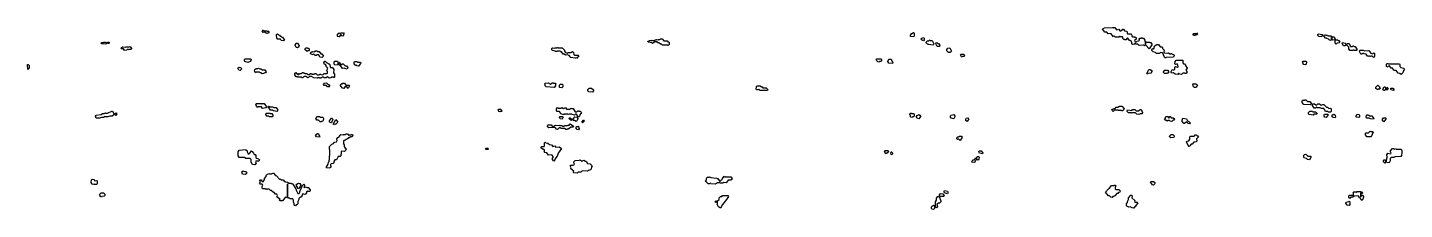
# Model space of a CAD drawing. Header units: millimetres. Extents: x 0 to 8737, y 0 to 572.
# Drawn here: x 4478 to 8737, y 0 to 564 of the extents above; entities that cross this region are included whole.
import ezdxf

# ---------------------------------------------------------------- set-up
doc = ezdxf.new("R2010")
doc.units = ezdxf.units.MM
doc.layers.add('K', color=7, linetype='Continuous')

msp = doc.modelspace()

# ---------------------------------------------------------------- linework, layer by layer
at = {"layer": 'K'}
for points in [[(5210.1, 550), (5206.3, 548.6), (5203.8, 553.7), (5205.3, 555.9), (5207.3, 555.9), (5208.2, 554.5), (5217.7, 554.5), (5218.6, 553.1), (5223.3, 553.1), (5224.8, 550.8), (5222.4, 547.2), (5219.6, 547.2), (5218.6, 545.7), (5215.2, 546.4), (5210.1, 550)], [(7912.2, 512.9), (7905.8, 512.9), (7903.7, 515.7), (7900.6, 512.9), (7895.2, 511.4), (7893.5, 513.6), (7893.5, 517.9), (7891.4, 522.2), (7889.9, 524.3), (7886.7, 522.8), (7880.4, 532.8), (7875.1, 525.7), (7871.8, 525.7), (7870.8, 527.2), (7868.6, 527.2), (7865.9, 530.8), (7865.9, 533.6), (7864.4, 535.7), (7855.9, 535.7), (7854.9, 537.1), (7852.8, 534.3), (7843.2, 534.3), (7837.9, 537.1), (7836.8, 535.7), (7828.3, 545.7), (7819.8, 544.3), (7815.6, 550), (7810.2, 550), (7807, 554.3), (7803.9, 555.7), (7802.2, 559.4), (7803.9, 561.6), (7807.1, 561.6), (7808.1, 563.1), (7833.7, 564.5), (7835.8, 563.1), (7836.8, 564.5), (7841.1, 564.5), (7845.4, 557.4), (7852.8, 558.8), (7856, 554.5), (7859.1, 554.5), (7865.5, 558.8), (7867.7, 558.8), (7870.9, 554.5), (7877.2, 553.1), (7878.9, 550.9), (7878.9, 546.6), (7880.4, 544.5), (7891, 544.5), (7893.7, 540.9), (7893.7, 538), (7895.3, 535.9), (7901.7, 535.9), (7902.7, 534.5), (7904.8, 534.5), (7906.5, 532.3), (7906.5, 527.9), (7901.2, 523.7), (7903.8, 520.2), (7907.9, 520.2), (7909, 521.6), (7915.4, 523.1), (7916.9, 525.1), (7915.8, 528), (7918.5, 531.6), (7922.8, 531.6), (7925, 533.1), (7926.1, 531.6), (7929.3, 531.6), (7933, 525.1), (7933, 522.3), (7934.1, 520.9), (7934.1, 509.4), (7932.4, 507.1), (7929.2, 510), (7916.4, 508.6), (7912.2, 512.9)], [(4705.8, 515.1), (4707.7, 517.4), (4712.6, 517.4), (4713.8, 518.8), (4718.8, 518.8), (4721.9, 515.1), (4720, 512.9), (4707.1, 513.6), (4705.8, 515.1)], [(4724, 516.5), (4726, 518.8), (4729.7, 518.8), (4731.6, 516.5), (4729.7, 514.3), (4725.3, 515), (4724, 516.5)], [(5250.5, 528.6), (5249.1, 530.8), (5248.1, 542.3), (5250.6, 544.5), (5253.5, 541.6), (5257.3, 540.2), (5259.1, 537.4), (5261, 537.4), (5263.8, 534.5), (5266.7, 534.5), (5271.9, 525.1), (5270.4, 522.9), (5262.3, 523.6), (5260, 528.6), (5250.5, 528.6)], [(5309.9, 515.9), (5312.9, 515.9), (5318.1, 508), (5316.7, 504.3), (5312.8, 501.4), (5308, 502.9), (5305.6, 509.4), (5308, 514.5), (5309.9, 515.9)], [(5436.6, 543.7), (5441, 547.4), (5445.7, 545.9), (5446.6, 547.4), (5455.2, 547.4), (5456.7, 545.1), (5454.8, 542.2), (5454.8, 539.4), (5453.3, 537.1), (5449.4, 538.6), (5447.5, 541.4), (5445.8, 541.4), (5442, 535.7), (5437.6, 536.4), (5436.6, 537.9), (5436.6, 543.7)], [(6441.9, 510), (6438.4, 512.9), (6435, 512.9), (6430.4, 517.2), (6427, 517.2), (6424.7, 520), (6417.9, 520), (6411, 514.3), (6408.7, 517.2), (6397.2, 518.6), (6396.6, 522.3), (6400.6, 523.1), (6401.8, 524.5), (6408.7, 524.5), (6409.9, 526), (6411, 524.5), (6416.7, 524.5), (6417.8, 525.9), (6422.4, 525.9), (6423.6, 527.4), (6428.1, 525.9), (6429.3, 527.4), (6433.8, 527.4), (6435, 528.8), (6440.8, 528.8), (6445.4, 523.1), (6455.7, 523.1), (6458, 520.2), (6460.3, 520.2), (6462.1, 518), (6462.1, 512.2), (6459.1, 508.5), (6457.9, 510), (6441.9, 510)], [(7209.3, 536.4), (7208.3, 537.9), (7208.3, 540.9), (7212.7, 545.9), (7217.6, 548.8), (7220.1, 546.6), (7220.1, 537.9), (7218.6, 535.7), (7209.3, 536.4)], [(7242.2, 529.4), (7243.7, 531.6), (7249.6, 533.1), (7251.1, 530.9), (7251.1, 526.5), (7248.6, 522.8), (7243.2, 526.5), (7242.2, 529.4)], [(7261.1, 512.9), (7257.6, 516.5), (7257.6, 519.4), (7261.1, 523.1), (7265, 523.1), (7268.9, 526), (7269.9, 524.5), (7275.7, 524.5), (7281.1, 513.7), (7278.6, 510), (7264, 511.4), (7263, 512.9), (7261.1, 512.9)], [(7288.2, 517.5), (7289.2, 516), (7290.1, 517.4), (7293.1, 514.5), (7295, 514.5), (7299.5, 509.4), (7298, 505.7), (7291.5, 505), (7286.7, 513.7), (7288.2, 517.5)], [(7939.9, 518.8), (7948.4, 518.8), (7949.4, 517.4), (7951.6, 517.4), (7955.3, 512.3), (7955.3, 510.8), (7947.3, 498.5), (7937.1, 509.4), (7937.1, 518), (7938.8, 520.3), (7939.9, 518.8)], [(7988.6, 485.7), (7982.3, 487.1), (7979.2, 484.3), (7969.5, 484.3), (7966.3, 487.2), (7958.9, 488.6), (7955.1, 493.6), (7955.1, 495.1), (7957.9, 498.8), (7960, 497.4), (7963.6, 502.3), (7962.6, 505.1), (7965.3, 508.8), (7970.6, 511.6), (7976, 511.6), (7981.3, 504.5), (7986.6, 504.5), (7988.2, 502.3), (7988.2, 499.4), (7993.6, 493.7), (7992.5, 488), (7994, 485.9), (8004.6, 484.5), (8006.7, 485.9), (8011, 483.1), (8014.1, 483.1), (8015.2, 484.5), (8018.5, 481.6), (8022.7, 480.2), (8024.4, 478), (8021.7, 472.9), (7999.3, 471.4), (7998.3, 470), (7995.5, 470.7), (7991.2, 479.4), (7991.2, 482.2), (7988.6, 485.7)], [(8082.5, 542.3), (8085.2, 545.9), (8092.7, 545.9), (8093.8, 547.4), (8096.6, 543.7), (8094.9, 541.4), (8091.7, 541.4), (8090.7, 540), (8083.6, 539.3), (8082.5, 542.3)], [(8467.6, 540.8), (8469.2, 544.5), (8482.2, 543.1), (8483.9, 540.8), (8482.2, 537.2), (8480.1, 537.2), (8479, 535.7), (8471.9, 536.4), (8467.6, 540.8)], [(8495, 531.4), (8492.8, 531.4), (8487.9, 536.5), (8487.9, 539.4), (8489.6, 541.6), (8491.8, 541.6), (8492.9, 540.2), (8498.3, 540.2), (8499.3, 538.8), (8509, 538.8), (8510.6, 535.1), (8509.6, 533.6), (8509.6, 526.5), (8507.9, 524.3), (8503.5, 525.7), (8501.4, 528.6), (8496, 530), (8495, 531.4)], [(8512.6, 533.6), (8511.5, 535.1), (8513.2, 537.4), (8514.3, 535.9), (8518.6, 535.9), (8520.3, 533.7), (8520.3, 530.9), (8522.4, 528), (8520.8, 525.7), (8513.7, 525), (8512.6, 526.5), (8512.6, 533.6)], [(8531.5, 524.5), (8533.6, 524.5), (8536.3, 519.4), (8534.7, 517.2), (8528.2, 515.7), (8525, 512.8), (8522.2, 516.5), (8522.2, 523.7), (8523.9, 525.9), (8530.4, 525.9), (8531.5, 524.5)], [(8551.8, 507.1), (8547.9, 507.9), (8543.6, 515.1), (8545.3, 517.4), (8552.9, 515.9), (8556.7, 512.3), (8551.8, 507.1)], [(8570, 505.9), (8576.3, 505.9), (8577.4, 507.4), (8579.6, 507.4), (8580.7, 505.9), (8583.9, 505.9), (8589.9, 495.1), (8588.2, 492.9), (8581.7, 492.9), (8580.6, 494.3), (8577.5, 494.3), (8576.4, 492.9), (8567.2, 493.6), (8564, 497.9), (8565, 503.6), (8557.5, 510.8), (8559.2, 514.5), (8565.7, 514.5), (8570, 505.9)], [(4774.5, 498.6), (4768.5, 498.6), (4766.5, 500.8), (4772.1, 504.5), (4781.8, 503.1), (4783, 504.5), (4789.2, 504.5), (4790.4, 503.1), (4795.2, 506), (4799.6, 499.4), (4797.7, 495.7), (4790.4, 495.7), (4789.1, 494.2), (4787.9, 495.7), (4785.5, 495.7), (4784.3, 494.3), (4777.6, 493.6), (4774.5, 498.6)], [(5344, 500.2), (5347.7, 500.2), (5349.2, 498), (5349.2, 493.7), (5347.7, 491.4), (5346.7, 492.8), (5343, 490), (5335.8, 496.5), (5337.2, 500.2), (5339.2, 501.6), (5343, 501.6), (5344, 500.2)], [(5367.4, 477.2), (5361.8, 481.4), (5357.1, 480), (5356.1, 481.4), (5354.2, 481.4), (5352.8, 485.1), (5355.2, 488.8), (5358.9, 488.8), (5359.9, 490.2), (5366.5, 488.8), (5368.4, 491.6), (5373.2, 491.6), (5374.1, 490.2), (5379.8, 490.2), (5384.5, 483.1), (5388.3, 483.1), (5392.6, 475.1), (5389.2, 471.4), (5382, 472.2), (5378.7, 480), (5373.2, 480), (5370.3, 477.2), (5367.4, 477.2)], [(6171.1, 469.3), (6157.7, 471.4), (6152.6, 477.2), (6147.5, 480), (6141.2, 478.6), (6137.4, 481.4), (6134.8, 481.4), (6129.7, 488.6), (6127.2, 488.6), (6124.7, 491.4), (6115.9, 491.4), (6114.6, 490), (6110.7, 490), (6109.4, 491.4), (6101.8, 492.9), (6099.8, 495.1), (6099.8, 499.4), (6101.8, 501.6), (6108.2, 500.2), (6109.4, 501.6), (6115.8, 501.6), (6117.1, 503.1), (6118.4, 501.6), (6131.1, 501.6), (6138.1, 493.7), (6138.1, 490.9), (6141.3, 487.3), (6146.3, 484.5), (6150.1, 487.4), (6157.7, 487.4), (6162.8, 490.2), (6166.1, 486.6), (6167.3, 480.9), (6169.2, 478.8), (6180.6, 478.8), (6182.6, 476.5), (6175.5, 468.5), (6174.2, 470), (6171.1, 469.3)], [(7321.5, 496.6), (7323.9, 500.2), (7330.8, 501.7), (7335.2, 490.8), (7331.8, 487.2), (7326.4, 486.4), (7321.5, 492.2), (7321.5, 496.6)], [(7364.6, 481.6), (7373.4, 481.6), (7375.9, 478), (7373.4, 474.3), (7369.5, 474.3), (7368.5, 472.8), (7366, 473.6), (7363.1, 479.4), (7364.6, 481.6)], [(8625.6, 475.7), (8622.4, 475.7), (8618.1, 481.4), (8611.6, 482.9), (8610.6, 484.3), (8606.4, 484.3), (8604.3, 481.4), (8602, 481.4), (8598.2, 487.9), (8597.1, 492.3), (8598.8, 494.5), (8608.5, 494.5), (8613.9, 491.6), (8626.7, 493.1), (8632.1, 484.5), (8638.4, 483.1), (8641.7, 486), (8643.4, 483.7), (8643.4, 475.1), (8640.6, 471.4), (8636.3, 475.7), (8633.2, 475.7), (8632, 474.2), (8630.9, 475.7), (8628.9, 475.7), (8626.7, 474.3), (8625.6, 475.7)], [(4479.6, 450.2), (4482.7, 446.6), (4482.7, 437.9), (4478.2, 434.2), (4477.6, 449.5), (4479.6, 450.2)], [(5131.8, 441.7), (5136.6, 440.2), (5140, 436.5), (5135.7, 431.4), (5131.3, 432.2), (5128.4, 438), (5131.8, 441.7)], [(5169.2, 465.1), (5166.8, 458.6), (5161.1, 457.2), (5160.2, 455.7), (5149.7, 458.6), (5148.2, 460.8), (5148.2, 465.1), (5149.7, 467.4), (5167.7, 467.4), (5169.2, 465.1)], [(5185.5, 435.9), (5186.5, 437.4), (5190.3, 437.4), (5192.2, 438.8), (5196, 435.9), (5199.7, 435.9), (5204.4, 433.1), (5211.1, 433.1), (5215.4, 426.5), (5213.9, 424.3), (5211.1, 424.3), (5207.3, 421.4), (5203, 420.7), (5199.7, 424.3), (5195.9, 424.3), (5194.9, 425.7), (5184.7, 425.7), (5183.7, 424.2), (5180.3, 427.9), (5179.3, 432.3), (5181.7, 435.9), (5185.5, 435.9)], [(5325, 410), (5313.7, 410), (5312.8, 411.4), (5308, 411.4), (5304.7, 417.9), (5304.7, 422.3), (5307.2, 424.5), (5310, 421.6), (5311.9, 421.6), (5313.8, 418.8), (5316.5, 418.8), (5318.4, 421.6), (5325, 421.6), (5327.8, 424.5), (5330.8, 424.5), (5331.7, 423.1), (5335.5, 423.1), (5336.4, 421.6), (5341.1, 421.6), (5344.9, 418.8), (5348.6, 418.8), (5352.4, 421.6), (5356.2, 421.6), (5357.2, 420.2), (5364.6, 420.2), (5365.5, 421.6), (5369.4, 421.6), (5373.2, 417.4), (5379.7, 417.4), (5381.6, 420.2), (5383.5, 420.2), (5384.5, 418.8), (5391, 417.4), (5394.8, 421.6), (5404.2, 421.6), (5405.5, 423.7), (5405.5, 426.5), (5403.6, 432.3), (5406.5, 438), (5401.8, 443.6), (5401.8, 446.5), (5399.5, 450), (5396.6, 450), (5394.2, 453.7), (5394.2, 455.1), (5397.6, 460.2), (5398.6, 460.2), (5403.3, 454.5), (5405.2, 454.5), (5408, 451.6), (5410.9, 451.6), (5412.3, 449.4), (5413.3, 442.3), (5414.6, 440.2), (5421.3, 440.2), (5424.6, 433.7), (5423.7, 423.7), (5428.4, 418), (5427.4, 416.5), (5427.4, 410.8), (5425.9, 408.5), (5424, 410), (5419.3, 410), (5418.3, 411.4), (5415.6, 408.6), (5410.8, 407.1), (5405.2, 411.4), (5401.4, 408.6), (5393.8, 408.6), (5392.9, 410), (5389.2, 410), (5388.3, 408.6), (5384.5, 408.6), (5383.5, 407.2), (5381.6, 407.2), (5380.6, 408.6), (5374.1, 408.6), (5373.2, 407.1), (5362.7, 408.6), (5356.1, 412.9), (5349.6, 412.9), (5345.8, 408.6), (5341, 410), (5338.2, 412.9), (5334.5, 412.9), (5327.9, 408.6), (5325.9, 408.6), (5325, 410)], [(5437.8, 449.4), (5436.3, 447.1), (5427.7, 448.6), (5426.3, 450.8), (5426.3, 458), (5427.7, 460.2), (5436.3, 460.2), (5437.8, 458), (5437.8, 449.4)], [(5441.9, 457.4), (5446.7, 448.8), (5451.3, 451.6), (5454.2, 451.6), (5459.9, 445.9), (5463.7, 445.9), (5468, 439.4), (5466.5, 435.7), (5458.8, 437.2), (5457.9, 438.6), (5452.3, 437.1), (5444.7, 447.2), (5441.9, 447.2), (5440.4, 449.4), (5440.4, 455.1), (5441.9, 457.4)], [(5497.6, 458.8), (5498.5, 457.4), (5507, 457.4), (5508.5, 455.1), (5507, 451.4), (5506.1, 451.4), (5501.3, 444.3), (5495.6, 445.7), (5494.7, 447.2), (5490.9, 447.2), (5487.5, 452.2), (5487.5, 456.6), (5489, 458.8), (5497.6, 458.8)], [(7102.9, 465.1), (7104.4, 467.4), (7117.1, 467.4), (7118.6, 465.1), (7118.6, 460.8), (7117.1, 458.6), (7113.2, 458.6), (7112.2, 457.1), (7107.8, 457.9), (7104.9, 460.8), (7102.9, 465.1)], [(7142.1, 465.9), (7149, 465.9), (7154.4, 455.1), (7152.9, 452.9), (7142.1, 454.3), (7138.7, 459.4), (7142.1, 465.9)], [(7951.6, 422.9), (7943.1, 421.4), (7942, 420), (7939.2, 422.2), (7946.1, 434.5), (7950.5, 434.5), (7955.3, 430.9), (7955.3, 427.9), (7951.6, 422.9)], [(8003.6, 431.6), (8007.4, 426.5), (8004.7, 422.9), (8002.5, 422.9), (8001.5, 421.4), (7994.5, 422.2), (7991.2, 425.1), (7991.2, 426.6), (7995, 431.6), (8003.6, 431.6)], [(8018.4, 434.5), (8020.6, 433.1), (8024.7, 433.1), (8026.3, 435.1), (8026.3, 440.9), (8027.9, 443.1), (8033.3, 441.6), (8034.4, 440.3), (8036.9, 442.3), (8035.8, 447.9), (8033.2, 451.4), (8027.9, 450), (8026.3, 452.2), (8027.3, 459.4), (8030, 463.1), (8050.3, 463.1), (8052, 460.8), (8050.9, 459.4), (8050.9, 455.1), (8053.5, 451.6), (8056.7, 451.6), (8059.4, 448), (8059.4, 445.1), (8064.7, 439.4), (8064.7, 437.9), (8060.5, 432.3), (8063.6, 428), (8063.6, 425.1), (8060.9, 421.4), (8058.7, 421.4), (8057.6, 422.9), (8051.4, 422.9), (8047.1, 418.6), (8040.6, 420), (8039.6, 421.4), (8037.6, 421.4), (8035.4, 418.6), (8027.4, 419.3), (8022.6, 424.3), (8016.2, 422.9), (8014.6, 425.1), (8014.6, 428), (8018.4, 434.5)], [(8432.5, 450.8), (8430.8, 448.6), (8424.8, 449.3), (8423.7, 450.8), (8423.7, 453.6), (8421.5, 456.5), (8423.2, 460.2), (8431.9, 460.2), (8433.5, 458), (8432.5, 450.8)], [(8682.3, 441.4), (8680.7, 443.6), (8680.7, 450.9), (8682.3, 453.1), (8685.6, 453.1), (8686.7, 451.6), (8721, 451.6), (8722.6, 449.4), (8722.6, 443.7), (8725.3, 440.2), (8733.8, 438.8), (8736.6, 435.1), (8732.3, 429.4), (8731.2, 423.6), (8729.6, 421.5), (8726.3, 418.6), (8721.9, 421.4), (8716.6, 422.9), (8711.2, 431.4), (8703.7, 431.4), (8699.4, 438.6), (8695.2, 438.6), (8689.8, 445.7), (8682.3, 441.4)], [(5405.6, 380.7), (5402.3, 384.3), (5394.7, 384.3), (5393.3, 388), (5396.6, 391.6), (5402.4, 393.1), (5406.2, 388.8), (5409, 387.3), (5412.4, 382.3), (5410.9, 380), (5405.6, 380.7)], [(5465.4, 380), (5458.9, 380), (5456.1, 375.7), (5451.8, 376.4), (5445.1, 385.1), (5448.5, 390.2), (5451.3, 390.2), (5452.2, 391.6), (5458, 391.6), (5461.8, 385.9), (5472.1, 385.9), (5473.6, 383.7), (5469.3, 375.6), (5465.4, 380)], [(6078.3, 383.6), (6078.3, 387.9), (6077, 389.4), (6078.9, 391.6), (6087.9, 393.1), (6095.5, 388.8), (6100.5, 393.1), (6103.2, 393.1), (6104.4, 391.6), (6109.5, 391.6), (6111.5, 389.4), (6110.2, 387.9), (6110.2, 383.7), (6107, 378.6), (6081.5, 380), (6078.3, 383.6)], [(6122.7, 379.4), (6122.7, 385.1), (6125.9, 388.8), (6131.1, 388.8), (6133.1, 386.6), (6133.1, 380.8), (6129.8, 377.1), (6124, 377.9), (6122.7, 379.4)], [(8091.7, 390.2), (8096.6, 385.1), (8092.8, 378.6), (8086.9, 377.9), (8083.6, 380.8), (8081.5, 388), (8084.2, 391.7), (8085.3, 390.2), (8091.7, 390.2)], [(8654.6, 371.4), (8648.5, 375.1), (8648.5, 379.4), (8654.5, 386), (8659.5, 380.9), (8659.5, 378), (8661.6, 375.1), (8659.9, 372.9), (8655.7, 372.9), (8654.6, 371.4)], [(6210.3, 369.4), (6210.3, 372.3), (6214.8, 375.9), (6222.5, 375.9), (6228.3, 370.9), (6228.3, 367.9), (6225.1, 364.3), (6214.2, 365), (6210.3, 369.4)], [(6743.6, 369.3), (6739.6, 372.8), (6738.5, 371.4), (6732.7, 371.4), (6730.9, 373.7), (6732.1, 380.9), (6733.8, 383.1), (6744.2, 383.1), (6747.7, 380.2), (6750, 380.2), (6752.3, 377.4), (6762.6, 377.4), (6766.6, 373.7), (6767.8, 370.8), (6766, 368.6), (6743.6, 369.3)], [(8673.7, 380.2), (8676, 380.2), (8677.7, 378), (8677.7, 373.7), (8678.8, 372.2), (8674.9, 368.6), (8672.1, 369.3), (8669.9, 373.7), (8673.7, 380.2)], [(8684.6, 371.4), (8680.7, 370.7), (8679.6, 372.2), (8682.3, 378.9), (8686.2, 373.7), (8684.6, 371.4)], [(8704.4, 370.8), (8702.7, 368.6), (8695.2, 371.5), (8693.5, 373.7), (8695.2, 375.9), (8700.6, 375.9), (8704.4, 370.8)], [(4687.6, 289.4), (4689.5, 293.1), (4705.3, 294.5), (4709, 297.4), (4715, 297.4), (4718.7, 300.2), (4720, 298.8), (4724.8, 298.8), (4738.1, 304.5), (4740.6, 304.5), (4744.9, 298), (4744.9, 293.6), (4739.4, 290), (4732.1, 290), (4726, 287.2), (4718.7, 287.2), (4717.5, 288.6), (4712.7, 285.7), (4706.6, 285.7), (4700.5, 282.9), (4690.1, 283.6), (4687.6, 289.4)], [(4748.4, 298), (4751.5, 300.3), (4753.4, 296.5), (4750.3, 291.4), (4748.4, 293.6), (4748.4, 298)], [(5204.4, 328.8), (5209.2, 328.8), (5216.3, 318), (5214.9, 315.7), (5204.8, 313.6), (5201.5, 318.6), (5191.3, 318.6), (5190.3, 317.2), (5188.3, 317.2), (5186, 320.8), (5184, 326.6), (5185.5, 328.8), (5200.7, 328.8), (5201.6, 327.4), (5203.4, 327.4), (5204.4, 328.8)], [(5225.6, 287.9), (5223.2, 290), (5217.6, 290), (5214.2, 295.1), (5214.2, 296.6), (5215.7, 298.8), (5227.1, 298.8), (5228, 297.4), (5232.8, 297.4), (5236.1, 292.3), (5236.1, 289.4), (5234.6, 287.1), (5225.6, 287.9)], [(5248.8, 304.3), (5238.3, 305.7), (5235.5, 308.6), (5228.9, 308.6), (5221.7, 318), (5223.2, 320.2), (5225.2, 320.2), (5226.2, 318.8), (5235.6, 318.8), (5239.3, 315.9), (5246.9, 315.9), (5252.1, 308), (5248.8, 304.3)], [(5935.4, 311.6), (5940.6, 311.6), (5945.2, 306.5), (5943.2, 304.3), (5939.3, 304.3), (5938.1, 302.8), (5936.1, 303.6), (5933.5, 308), (5935.4, 311.6)], [(6169.2, 292.9), (6162.7, 294.3), (6161.5, 295.7), (6152.7, 295.7), (6150.1, 294.3), (6148.8, 295.7), (6138.7, 295.7), (6137.4, 294.3), (6133.6, 294.3), (6127.2, 297.2), (6123.4, 304.3), (6115.8, 304.3), (6112.5, 308), (6113.8, 309.4), (6113.8, 312.3), (6117.1, 316), (6119.7, 314.5), (6128.5, 314.5), (6129.8, 316), (6134.9, 313.1), (6141.2, 315.9), (6145.1, 311.6), (6151.4, 311.6), (6152.7, 310.2), (6157.7, 314.5), (6160.3, 313.1), (6165.4, 313.1), (6171.7, 303.1), (6176.7, 303.1), (6179.3, 305.9), (6181.9, 305.9), (6183.2, 304.5), (6187, 304.5), (6191.5, 300.8), (6186.4, 293.6), (6185.1, 289.3), (6183.1, 287.1), (6181.2, 287.9), (6175.4, 295.7), (6173, 295.7), (6169.2, 292.9)], [(7206.4, 295.1), (7207.9, 298.8), (7210.9, 298.8), (7211.9, 297.4), (7218.6, 297.4), (7220.1, 295.1), (7220.1, 289.4), (7218.6, 287.2), (7214.8, 287.2), (7213.8, 285.7), (7209.3, 286.4), (7208.3, 287.9), (7208.3, 292.2), (7206.4, 295.1)], [(7849.6, 317.4), (7854.9, 320.2), (7862.4, 320.2), (7869.3, 312.3), (7867.7, 308.6), (7864.5, 305.7), (7862.3, 305.7), (7861.2, 307.2), (7851.7, 307.2), (7850.6, 308.6), (7840.1, 308.6), (7835.8, 304.3), (7831.9, 307.9), (7833.6, 311.6), (7835.7, 311.6), (7836.8, 313.1), (7842.1, 313.1), (7845.3, 317.4), (7849.6, 317.4)], [(7878.7, 303.6), (7878.7, 306.6), (7880.3, 308.8), (7893.1, 307.4), (7895.2, 310.2), (7902.7, 310.2), (7907, 305.9), (7914.3, 305.9), (7918.6, 310.2), (7920.8, 310.2), (7924.5, 306.6), (7924.5, 303.7), (7926.7, 300.8), (7925, 297.2), (7918.6, 297.2), (7915.4, 294.3), (7909, 295.7), (7904.8, 300), (7892.1, 300), (7891, 298.5), (7889.9, 300), (7882.5, 300), (7878.7, 303.6)], [(8444.7, 324.3), (8425.4, 325.7), (8420.5, 332.2), (8420.5, 336.6), (8422.1, 338.8), (8428.6, 338.8), (8429.6, 340.2), (8431.9, 340.2), (8436.2, 334.5), (8443.7, 334.5), (8447.5, 329.4), (8447.5, 327.9), (8444.7, 324.3)], [(8439.8, 300.9), (8443.6, 304.5), (8452.2, 304.5), (8453.3, 303.1), (8461.9, 303.1), (8466.8, 298), (8465.1, 295.7), (8456.5, 295.7), (8454.4, 292.9), (8441.4, 294.3), (8439.8, 296.5), (8439.8, 300.9)], [(8453.2, 327.4), (8458.6, 327.4), (8462.9, 324.5), (8466, 324.5), (8468.2, 327.4), (8473.6, 327.4), (8479, 323.1), (8484.3, 325.9), (8487.6, 325.9), (8495, 317.4), (8498.3, 317.4), (8502.5, 313.1), (8507.9, 314.5), (8509.6, 312.3), (8509.6, 303.6), (8507.9, 301.4), (8501.9, 302.2), (8498.2, 304.3), (8492.8, 304.3), (8487.4, 312.9), (8480, 312.9), (8475.7, 315.7), (8467.1, 315.7), (8466, 317.2), (8464, 317.2), (8461.9, 314.3), (8457.5, 314.3), (8451.5, 325.1), (8453.2, 327.4)], [(5383, 272.2), (5377.8, 277.2), (5372.1, 277.2), (5369.7, 282.3), (5374, 288.8), (5380.7, 288.8), (5383.5, 285.9), (5391.1, 285.9), (5393.5, 282.3), (5393.5, 279.4), (5390.2, 272.9), (5387.3, 272.9), (5386.4, 271.4), (5383, 272.2)], [(5418.9, 272.2), (5416.5, 268.6), (5413.6, 270), (5412.1, 272.2), (5412.1, 275.1), (5417.4, 283.1), (5420.3, 283.1), (5421.8, 279.4), (5418.9, 272.2)], [(5437.8, 270.8), (5431.6, 264.3), (5427.8, 264.3), (5426.9, 262.8), (5423.4, 265.1), (5431.5, 278.9), (5437.8, 270.8)], [(6087.8, 263.1), (6096.8, 263.1), (6100.6, 258.8), (6105.6, 258.8), (6110.7, 261.6), (6122.1, 260.2), (6124.7, 261.7), (6126, 260.2), (6131.1, 260.2), (6132.4, 258.8), (6137.4, 258.8), (6138.6, 260.2), (6147.5, 260.2), (6148.8, 261.7), (6151.4, 260.2), (6156.4, 266), (6166.1, 258), (6164.1, 255.7), (6157.8, 255.7), (6151.4, 250), (6148.9, 250), (6147.6, 248.6), (6142.5, 248.6), (6138.6, 251.4), (6127.2, 251.4), (6125.9, 252.9), (6122.2, 252.9), (6117.1, 248.6), (6113.9, 249.3), (6110.7, 252.9), (6101.8, 254.3), (6100.6, 255.7), (6099.4, 254.3), (6090.4, 252.9), (6084.6, 259.4), (6087.8, 263.1)], [(6134.3, 286.6), (6131.1, 280), (6125.3, 280.7), (6122.7, 285.1), (6124.6, 288.8), (6132.4, 288.8), (6134.3, 286.6)], [(6159, 275.7), (6151.9, 282.2), (6153.9, 284.5), (6156.5, 284.5), (6159.7, 280.9), (6161, 277.9), (6159, 275.7)], [(6180.1, 282.3), (6177.5, 276.5), (6174.3, 272.8), (6169.1, 275.7), (6166.6, 275.7), (6164.6, 277.9), (6167.2, 283.7), (6170.4, 287.4), (6176.8, 285.9), (6180.1, 282.3)], [(6185.2, 249.4), (6183.2, 247.1), (6178, 248.6), (6173.5, 253.7), (6176.7, 257.4), (6179.3, 257.4), (6180.6, 258.8), (6182.6, 256.6), (6181.3, 253.7), (6185.2, 249.4)], [(6197, 277.4), (6198.4, 277.4), (6200.4, 275.1), (6194.5, 268.5), (6192.5, 270.8), (6197, 277.4)], [(7238.9, 293.1), (7240.5, 290.8), (7238, 285.8), (7234.1, 281.4), (7229.2, 282.9), (7226.7, 286.5), (7229.1, 291.6), (7235.1, 294.5), (7236, 293.1), (7238.9, 293.1)], [(7342.4, 294.5), (7345.9, 289.4), (7345.9, 287.9), (7342.4, 281.4), (7334.6, 282.9), (7332.1, 286.5), (7332.1, 290.9), (7333.6, 293.1), (7342.4, 294.5)], [(7384, 272.8), (7379.5, 276.5), (7379.5, 280.9), (7381, 283.1), (7385.9, 284.5), (7389.4, 280.8), (7384, 272.8)], [(7997.6, 283.7), (7997.6, 286.6), (7999.2, 288.8), (8004.7, 288.8), (8007.8, 283.2), (8010.9, 288.8), (8012.1, 288.8), (8015.3, 284.5), (8021.6, 284.5), (8025.4, 280.8), (8023.8, 277.2), (8021.6, 277.2), (8017.4, 272.9), (8011.5, 273.6), (8009.9, 275.7), (8004.6, 275.7), (8002.5, 274.3), (7998.2, 277.2), (7996.1, 277.2), (7994.4, 279.4), (7997.6, 283.7)], [(8051.3, 283.1), (8062, 281.6), (8065.2, 274.5), (8069.4, 273.1), (8074.3, 268), (8072.6, 265.7), (8067.2, 267.2), (8061.9, 271.4), (8056.7, 267.2), (8054.5, 267.2), (8047.5, 275.1), (8049.6, 278), (8049.6, 280.9), (8051.3, 283.1)], [(8487.9, 289.4), (8487.9, 293.7), (8489.6, 295.9), (8499.3, 295.9), (8501, 293.7), (8494, 285.7), (8490.1, 286.4), (8487.9, 289.4)], [(8523.5, 286.5), (8521.8, 284.3), (8515.8, 285), (8512.6, 287.9), (8512.6, 292.3), (8514.2, 294.5), (8518.5, 294.5), (8519.6, 296), (8522.4, 292.3), (8523.5, 286.5)], [(8587.6, 286.4), (8586.4, 288), (8590.2, 295.9), (8595.7, 294.5), (8597.4, 292.3), (8597.4, 287.9), (8595.7, 285.7), (8587.6, 286.4)], [(8619.6, 292.3), (8622.4, 294.5), (8623.5, 293.1), (8626.7, 293.1), (8631, 288.8), (8632, 290.2), (8635.3, 290.2), (8642.3, 282.3), (8640.7, 280), (8631.5, 280.7), (8627.7, 282.9), (8620.2, 282.9), (8618.6, 285.1), (8619.6, 292.3)], [(8678.1, 284.5), (8679.8, 282.3), (8672.7, 271.4), (8667.8, 278), (8671.6, 284.5), (8678.1, 284.5)], [(5380.7, 224.3), (5371.2, 225.7), (5368.8, 230.8), (5370.2, 233.1), (5372.1, 233.1), (5374, 235.9), (5377, 235.9), (5382.2, 226.5), (5380.7, 224.3)], [(5424, 204.5), (5426.8, 208.8), (5433.4, 210.2), (5435.7, 213.7), (5433.8, 219.4), (5437.2, 223.1), (5440.9, 224.5), (5446.6, 233.1), (5454.1, 231.6), (5455.1, 233.1), (5460.7, 233.1), (5461.7, 234.5), (5467.4, 234.5), (5470.3, 230.2), (5472, 230.2), (5473, 231.6), (5478.6, 231.6), (5479.6, 233.1), (5482.5, 233.1), (5484, 230.8), (5481.6, 225.7), (5476.9, 225.7), (5475, 222.9), (5471.2, 222.9), (5469.3, 220), (5467.4, 220), (5464.6, 217.2), (5461.8, 217.2), (5458.9, 214.3), (5456.1, 214.3), (5454.8, 212.2), (5454.8, 203.7), (5456.6, 200.9), (5456.6, 195.1), (5459.9, 190.2), (5461.8, 190.2), (5463.2, 188), (5460.9, 182.9), (5458, 180), (5448.6, 181.4), (5447.2, 179.4), (5448.2, 172.2), (5446.3, 169.4), (5446.3, 166.5), (5444.8, 164.3), (5438.2, 164.3), (5433.5, 154.3), (5427.8, 154.3), (5424.6, 149.4), (5424.6, 145.1), (5423.1, 142.9), (5416.5, 141.4), (5415.2, 139.4), (5415.2, 136.6), (5417.1, 132.2), (5415.6, 130), (5413.7, 130), (5412.8, 128.6), (5402.8, 129.3), (5401.8, 130.8), (5407.4, 140.9), (5408.4, 146.6), (5410.3, 149.4), (5410.3, 152.3), (5412.1, 155.1), (5412.1, 165.1), (5413.1, 166.5), (5412.1, 168), (5413.1, 169.4), (5413.1, 185.1), (5412.1, 186.5), (5412.1, 195.1), (5413.6, 197.3), (5419.3, 203.1), (5424, 204.5)], [(7354.9, 225.9), (7357.8, 225.9), (7358.8, 227.4), (7366.6, 227.4), (7368.1, 225.1), (7367.1, 222.2), (7362.7, 214.2), (7357.8, 218.6), (7355, 218.6), (7354, 217.1), (7352.4, 219.4), (7352.4, 222.3), (7354.9, 225.9)], [(8009.2, 226.5), (8015.2, 233.1), (8020.6, 233.1), (8024.3, 228), (8024.3, 225.1), (8022.7, 222.9), (8013.6, 222.1), (8009.2, 226.5)], [(8089.5, 231.6), (8092.8, 231.6), (8094.9, 228.8), (8097, 228.8), (8099.8, 225.1), (8093.4, 219.4), (8094.4, 212.2), (8092.8, 210), (8085.3, 208.6), (8080, 202.9), (8076.9, 202.9), (8072.6, 197.2), (8070.4, 195.7), (8068.8, 196.5), (8062.4, 209.4), (8064, 211.6), (8069.3, 213.1), (8073, 218), (8073, 225.1), (8074.6, 227.4), (8086.3, 227.4), (8089.5, 231.6)], [(8638.5, 241.6), (8640.2, 239.4), (8637, 235.1), (8637, 232.2), (8633.2, 225.7), (8619.7, 225), (8615.3, 233.7), (8618.1, 237.4), (8625.6, 237.4), (8631, 243.1), (8632.1, 241.6), (8638.5, 241.6)], [(5162.9, 173.1), (5163.8, 174.5), (5165.7, 174.5), (5170.5, 181.7), (5172.4, 180.2), (5176.7, 175.2), (5179, 170.2), (5181.9, 170.2), (5183.3, 168), (5183.3, 160.9), (5184.7, 158.8), (5192.2, 157.3), (5194.6, 153.7), (5193.2, 150), (5183.7, 150), (5182.4, 148), (5184.3, 143.7), (5180.9, 138.6), (5173.3, 140), (5169, 146.5), (5169, 155.1), (5166.7, 158.6), (5152.6, 158.6), (5148.8, 161.4), (5132.7, 161.4), (5129.4, 166.5), (5129.4, 179.4), (5132.7, 184.5), (5151.7, 185.9), (5152.6, 184.5), (5155.5, 184.5), (5156.9, 182.3), (5156.9, 179.4), (5160.2, 173.1), (5162.9, 173.1)], [(5894.1, 188), (5896.1, 190.2), (5901.3, 190.2), (5903.2, 188), (5901.2, 185.7), (5895.4, 186.4), (5894.1, 188)], [(6075.7, 179.4), (6077, 180.9), (6077, 183.6), (6075.1, 185.7), (6072.6, 185.7), (6065.5, 190.8), (6068.8, 195.9), (6075.1, 195.9), (6077, 198), (6077, 206.6), (6079, 208.8), (6080.3, 207.3), (6086.7, 205.9), (6091.7, 201.6), (6098.1, 200.2), (6101.9, 195.9), (6108.2, 197.4), (6112, 193.1), (6122.2, 194.5), (6129.3, 189.4), (6119.1, 175.1), (6115.3, 165.1), (6108.9, 156.5), (6108.9, 153.6), (6105.7, 150), (6101.1, 155.1), (6101.1, 159.4), (6104.9, 163.7), (6099.3, 170), (6089.1, 168.6), (6084, 175.7), (6077.7, 177.2), (6075.7, 179.4)], [(7136.4, 174.3), (7134.5, 174.3), (7133.5, 172.8), (7130, 175.1), (7130, 177.9), (7128, 180.8), (7129.5, 183.1), (7139.3, 183.1), (7140.8, 180.8), (7136.4, 174.3)], [(7151.9, 170), (7149.3, 170.7), (7147.4, 176.6), (7148.9, 178.8), (7150.9, 178.8), (7153.4, 175.1), (7153.4, 172.2), (7151.9, 170)], [(7422.6, 174.3), (7420.1, 179.4), (7421.6, 181.6), (7427.5, 181.6), (7432.9, 175.1), (7431.4, 172.9), (7422.6, 174.3)], [(8431.9, 171.7), (8437.2, 165.9), (8445.8, 165.9), (8447.5, 163.7), (8442.6, 154.3), (8436.6, 155), (8433.9, 158.6), (8426.4, 160), (8424.8, 162.2), (8424.8, 168), (8426.4, 170.2), (8431.9, 171.7)], [(8711.3, 187.4), (8725.2, 187.4), (8728, 183.7), (8728, 172.2), (8726.9, 170.8), (8728, 169.4), (8725.3, 164.3), (8707.1, 162.9), (8706, 161.4), (8695.3, 161.4), (8692.6, 157.9), (8692.6, 150.8), (8690.5, 146.5), (8688.8, 144.3), (8682.3, 145.7), (8680.7, 147.9), (8680.7, 155.1), (8681.7, 156.6), (8681.7, 159.4), (8683.9, 162.3), (8681.7, 166.5), (8681.7, 169.4), (8685.5, 174.5), (8694.1, 173.1), (8695.6, 175.1), (8693.5, 179.4), (8693.5, 182.3), (8699.5, 188.8), (8703.8, 188.8), (8704.9, 187.4), (8710.2, 188.8), (8711.3, 187.4)], [(6157.7, 137.4), (6165.3, 137.4), (6167.8, 138.8), (6169.7, 140.8), (6167.1, 145.1), (6167.1, 148), (6171.7, 151.6), (6184.4, 153.1), (6186.9, 154.5), (6192, 150.2), (6198.4, 153.1), (6203.5, 150.2), (6206, 150.2), (6209.9, 143.1), (6217.5, 141.6), (6224.5, 135.1), (6221.9, 132.2), (6220.7, 125.1), (6218.7, 122.9), (6212.4, 121.4), (6209.8, 118.6), (6193.3, 120), (6189.5, 115.7), (6186.9, 115.7), (6185.7, 117.1), (6184.4, 115.7), (6180.6, 115.7), (6178.1, 112.9), (6167.2, 113.6), (6165.9, 115.1), (6165.9, 118), (6167.1, 119.4), (6158.2, 126.5), (6159.5, 129.4), (6155.7, 135.1), (6157.7, 137.4)], [(7411.6, 155.1), (7407.3, 147.2), (7405.3, 145.7), (7398.9, 146.4), (7397.9, 148), (7401.3, 154.5), (7407.1, 154.5), (7410.1, 160.3), (7411.6, 158), (7411.6, 155.1)], [(7417.8, 152.8), (7414.3, 155.1), (7414.3, 162.3), (7415.8, 164.5), (7419.8, 164.5), (7421.3, 162.3), (7420.3, 156.5), (7417.8, 152.8)], [(8676, 144.2), (8671, 149.4), (8673.7, 154.5), (8676, 154.5), (8677.7, 152.3), (8677.7, 146.5), (8676, 144.2)], [(4674.3, 83.7), (4675.5, 92.3), (4677.4, 94.5), (4682.3, 93.1), (4686, 88.8), (4692, 90.2), (4694, 88), (4692.7, 86.5), (4692.7, 79.4), (4690.8, 77.2), (4685.9, 77.2), (4684.7, 78.6), (4682.3, 77.1), (4677.4, 78.6), (4674.3, 83.7)], [(5151.7, 110), (5150.8, 108.6), (5142.6, 109.3), (5140.7, 116.6), (5145, 120.2), (5149.8, 117.4), (5153.6, 117.4), (5156, 113.7), (5153.6, 110), (5151.7, 110)], [(5274.2, 37.2), (5266.7, 27.2), (5258.1, 27.2), (5256.6, 29.4), (5258.5, 32.3), (5257.1, 34.3), (5255.3, 35.7), (5254.4, 34.2), (5252.4, 37.2), (5250.5, 37.2), (5249.1, 39.4), (5251, 43.7), (5248.7, 47.2), (5244.9, 47.2), (5240.2, 52.9), (5238.3, 52.9), (5230.8, 58.6), (5228.9, 58.6), (5225.1, 62.9), (5219.6, 62.9), (5218.6, 61.4), (5217.6, 62.9), (5213.8, 62.9), (5212.9, 64.3), (5204.4, 64.3), (5202.9, 66.5), (5202.9, 70.9), (5205.7, 75.1), (5203.4, 78.6), (5196.8, 78.6), (5195.3, 80.8), (5198.2, 85.1), (5196.3, 89.4), (5197.8, 91.6), (5199.8, 91.6), (5203.5, 87.4), (5207.2, 87.4), (5210.4, 93.7), (5210.4, 96.6), (5215.2, 102.3), (5215.2, 105.1), (5216.6, 107.3), (5224.2, 111.7), (5226.1, 110.2), (5232.7, 110.2), (5236.4, 113.1), (5238.4, 113.1), (5244.1, 105.9), (5247.8, 104.5), (5257.2, 94.5), (5260.1, 94.5), (5262, 91.6), (5268.6, 91.6), (5272.3, 87.4), (5274.2, 87.4), (5275.2, 85.9), (5281.7, 84.5), (5285.5, 81.6), (5292.1, 81.6), (5293.1, 80.2), (5296.8, 80.2), (5298.7, 78.7), (5307.7, 63.7), (5309.6, 58), (5313.8, 50.2), (5317.5, 50.2), (5319.8, 53.7), (5319.8, 56.6), (5323.5, 63.7), (5323.5, 66.6), (5327.3, 70.9), (5327.3, 73.7), (5328.8, 75.9), (5331.7, 78.8), (5334.1, 76.6), (5334.1, 73.7), (5332.2, 70.8), (5333.6, 68.8), (5340.2, 70.2), (5341.1, 68.8), (5345.8, 68.8), (5352, 60.9), (5352, 57.9), (5350.6, 55.7), (5344.8, 55.7), (5343.9, 57.2), (5342.1, 57.2), (5340.7, 55.1), (5340.7, 52.2), (5336.4, 47.1), (5328.9, 48.6), (5325.6, 43.7), (5325.6, 40.8), (5324.2, 38.6), (5320.4, 38.6), (5317.1, 33.7), (5317.1, 30.8), (5313.4, 25.1), (5313.4, 17.9), (5311.9, 15.7), (5308.2, 14.3), (5306.3, 11.4), (5302.9, 12.2), (5301.9, 13.7), (5301.9, 19.4), (5300, 22.2), (5300, 29.4), (5297.7, 32.9), (5290.1, 32.9), (5288.2, 35.7), (5284.5, 35.7), (5283, 37.9), (5283, 76.5), (5281.7, 78.5), (5280.4, 76.5), (5280.4, 39.4), (5278.9, 37.1), (5277, 38.5), (5276.1, 37.2), (5274.2, 37.2)], [(6590.7, 80), (6589.6, 81.4), (6587.4, 80), (6582.7, 80), (6579.2, 84.3), (6574, 87.9), (6577.5, 92.3), (6577.5, 95.1), (6576.3, 96.5), (6580.4, 100.2), (6586.1, 100.2), (6587.3, 101.7), (6590.8, 98.8), (6609.1, 97.3), (6610.3, 95.9), (6612.6, 95.9), (6619.4, 87.4), (6626.7, 95.1), (6626.7, 96.6), (6632, 103.1), (6633.2, 101.6), (6637.7, 101.6), (6638.9, 103.1), (6640, 101.6), (6652.6, 101.6), (6656.7, 96.6), (6655, 92.9), (6652.6, 91.4), (6644.6, 91.4), (6638.9, 82.9), (6630.9, 84.3), (6628.6, 81.4), (6620.5, 81.4), (6619.3, 82.9), (6611.4, 82.9), (6605.7, 78.6), (6590.7, 80)], [(7957.3, 76.5), (7950.9, 85.1), (7952.5, 87.4), (7960, 87.4), (7964.9, 83.7), (7964.9, 80.8), (7963.3, 78.6), (7960, 75.7), (7957.3, 76.5)], [(4702.2, 43.6), (4699.8, 46.5), (4702.9, 50.2), (4705.3, 51.6), (4712.7, 51.6), (4717, 48), (4717, 43.6), (4715.1, 41.4), (4707.8, 40), (4706.6, 38.6), (4702.2, 40.8), (4702.2, 43.6)], [(5315.6, 81.6), (5319.5, 80.2), (5322.8, 75.1), (5316.6, 64.3), (5314.2, 65), (5308.4, 75.1), (5310.9, 78.8), (5315.6, 81.6)], [(6615.3, 7.9), (6610.7, 16.5), (6611.8, 18), (6611.8, 26.6), (6616.4, 30.9), (6616.4, 36.6), (6620.5, 40.2), (6625.1, 40.2), (6627.4, 43.1), (6643.5, 43.1), (6645.3, 40.8), (6639.5, 30.8), (6626.9, 15.1), (6620.6, 4.3), (6615.3, 7.9)], [(7298.3, 42.2), (7298.3, 45.1), (7301.7, 50.2), (7308.6, 48.8), (7313, 42.3), (7311.5, 40), (7299.3, 40.7), (7298.3, 42.2)], [(7323.1, 48.6), (7314.3, 51.5), (7312.8, 53.7), (7312.8, 56.6), (7314.3, 58.8), (7323.1, 57.3), (7324.6, 55.1), (7324.6, 50.8), (7323.1, 48.6)], [(7840, 75.9), (7842.2, 75.9), (7843.9, 72.3), (7841.7, 67.9), (7841.7, 63.7), (7843.3, 61.6), (7852.8, 61.6), (7857.7, 58), (7856, 54.3), (7851.8, 52.9), (7849.6, 50), (7846.4, 50), (7841.2, 42.9), (7836.9, 40), (7834.8, 40), (7832.6, 37.1), (7828.8, 37.9), (7824.1, 42.9), (7820.9, 42.9), (7811.8, 53.7), (7820.9, 64.5), (7824, 65.9), (7830.4, 74.5), (7838.9, 74.5), (7840, 75.9)], [(7882.9, 30.8), (7882.9, 36.6), (7889.9, 44.5), (7893.2, 44.5), (7894.8, 42.3), (7893.8, 36.6), (7902.3, 28), (7901.2, 25.1), (7902.7, 23.1), (7910.2, 23.1), (7911.8, 20.8), (7904.9, 10), (7903.8, 10), (7899.5, 4.3), (7894.7, 5), (7887.8, 8.6), (7883.6, 7.1), (7878.2, 10), (7876.6, 12.2), (7876.6, 18), (7879.7, 22.3), (7879.7, 25.1), (7882.9, 30.8)], [(8590.2, 55.9), (8601, 55.9), (8602.7, 53.7), (8600.6, 50.8), (8600.6, 40.9), (8602, 38.9), (8605.3, 46), (8610.2, 40.9), (8609.1, 35.1), (8605.3, 28.5), (8603.1, 30), (8598.8, 37.2), (8597.7, 37.2), (8593.5, 42.9), (8580.7, 41.4), (8576.4, 38.6), (8571.1, 38.6), (8567.8, 34.2), (8565, 37.9), (8564, 42.3), (8565.6, 44.5), (8577.4, 44.5), (8578.9, 46.6), (8578.9, 50.8), (8577.9, 52.3), (8579.5, 54.5), (8587.1, 54.5), (8588.2, 53.1), (8590.2, 55.9)], [(8607, 50.8), (8605.3, 48.5), (8602.5, 52.3), (8605.3, 54.6), (8607, 50.8)], [(6605, 25.1), (6606.8, 27.4), (6608.6, 23.7), (6606.8, 21.4), (6605, 25.1)], [(7279.5, 0), (7276.1, 0.7), (7274.1, 3.7), (7274.1, 8), (7276.6, 11.6), (7278.5, 11.6), (7281.5, 14.6), (7283, 12.3), (7283, 3.6), (7279.5, 0)], [(7297, 40.2), (7302.3, 26.6), (7302.3, 23.6), (7298.9, 20), (7294, 20), (7292.2, 18.6), (7289.8, 15.1), (7292.7, 9.4), (7289.2, 5.7), (7285.7, 7.9), (7285.7, 15.1), (7286.6, 16.5), (7285.7, 17.9), (7285.7, 23.7), (7289.6, 29.4), (7289.6, 35.1), (7293, 40.2), (7297, 40.2)], [(8559.7, 13.6), (8555.4, 19.4), (8555.4, 20.9), (8557, 23.1), (8564.5, 24.5), (8565.7, 26), (8567.4, 23.7), (8567.4, 15.1), (8565.7, 12.9), (8559.7, 13.6)]]:
    msp.add_lwpolyline(points, close=True, dxfattribs=at)

doc.saveas('drawing.dxf')
